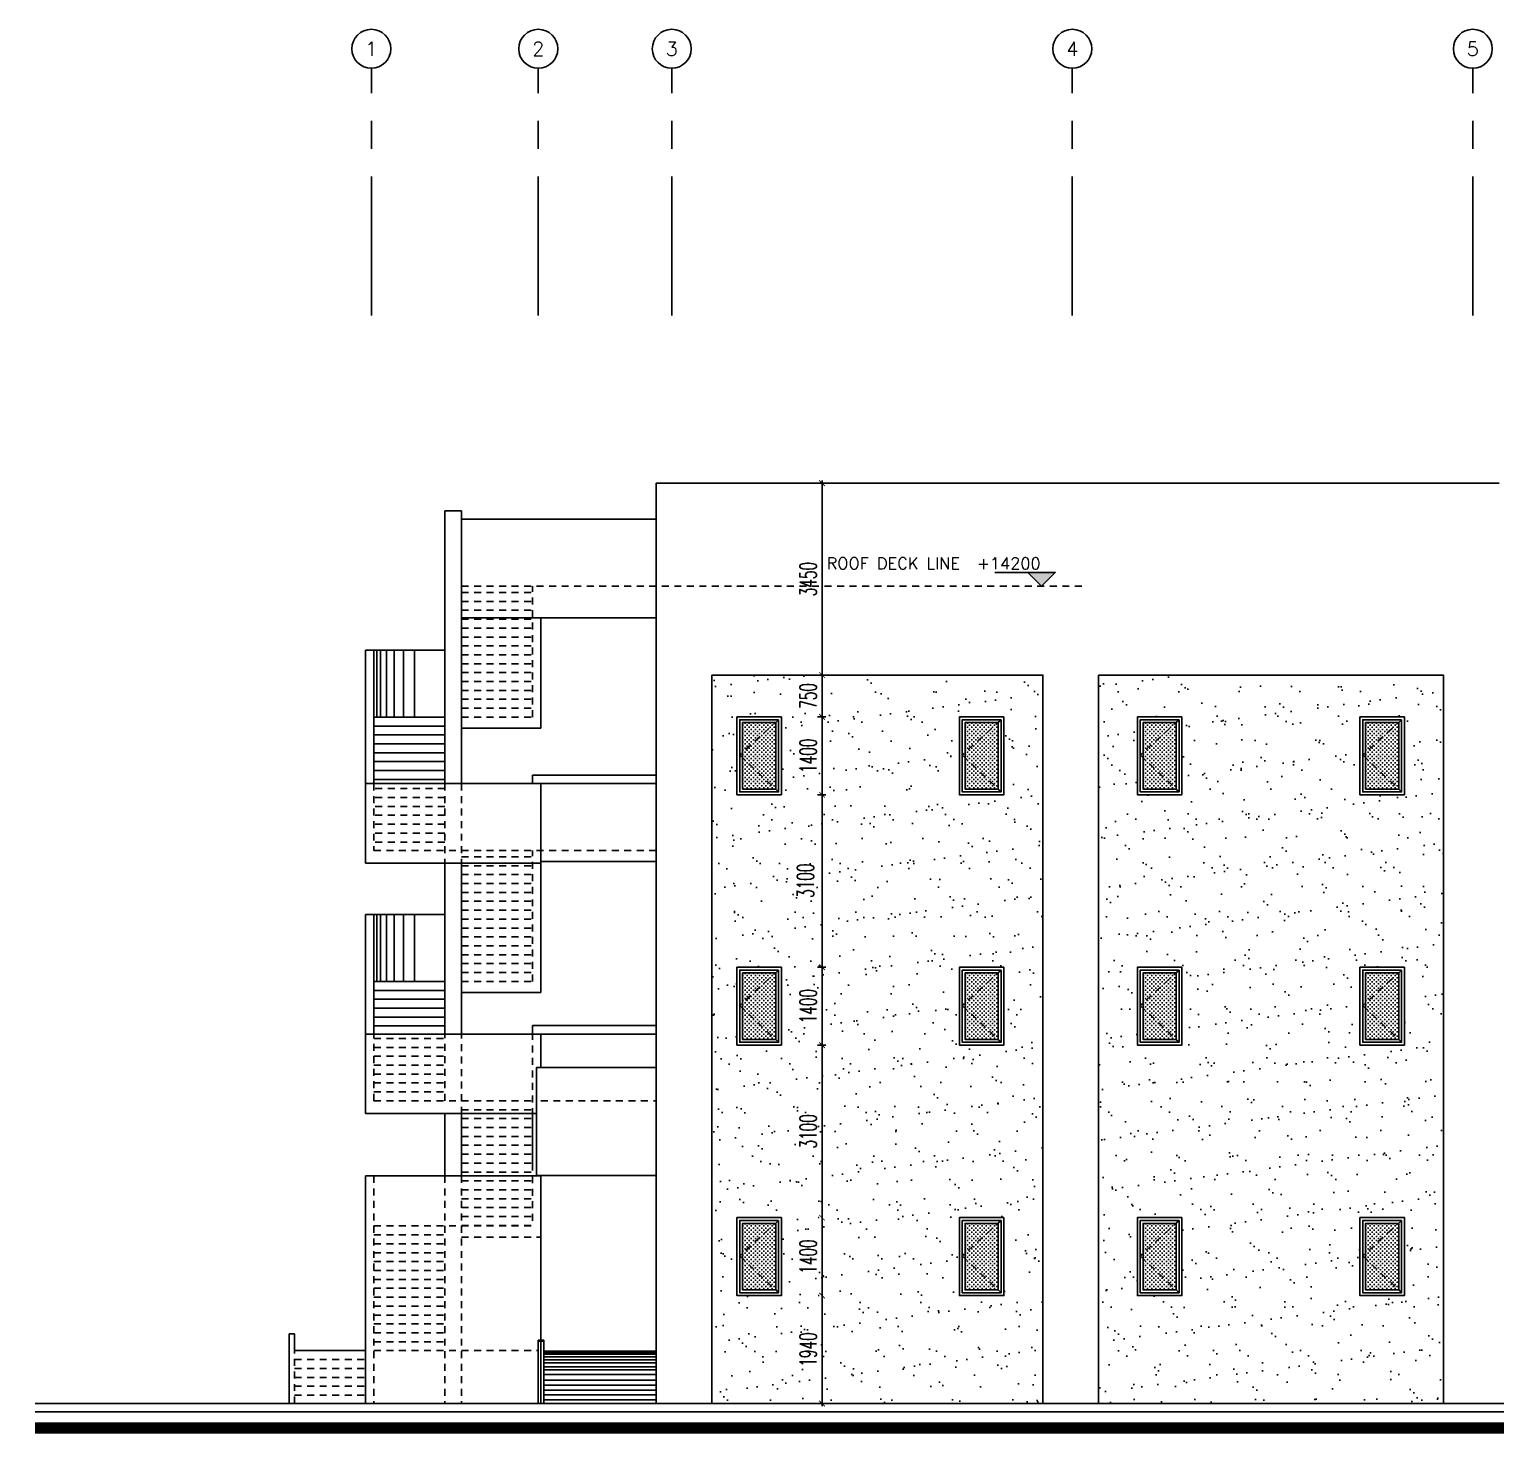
# Model space of a CAD drawing. Extents: x 417691 to 417965, y 43367 to 43436.
# Drawn here: x 417692.18 to 417718.54, y 43408.02 to 43433.26 of the extents above; entities that cross this region are included whole.
import ezdxf
from ezdxf.enums import TextEntityAlignment as Align

# ---------------------------------------------------------------- set-up
doc = ezdxf.new("R2010")
doc.units = 0
doc.header["$MEASUREMENT"] = 0
doc.header["$PDMODE"] = 3
doc.header["$PDSIZE"] = 0.1
doc.linetypes.add('CENTERX2', pattern=[4, 2.5, -0.5, 0.5, -0.5])
doc.linetypes.add('HIDDEN2', pattern=[0.1875, 0.125, -0.0625])
doc.layers.get('0').update_dxf_attribs({"linetype": 'CONTINUOUS'})
doc.layers.get('DEFPOINTS').update_dxf_attribs({"linetype": 'CONTINUOUS'})
for name, color, linetype in [('AX', 6, 'CONTINUOUS'), ('AX-CR', 2, 'CONTINUOUS'), ('AX-DIM', 4, 'CONTINUOUS'), ('AX-TXT', 2, 'CONTINUOUS'), ('AXES', 11, 'CENTERX2'), ('DIM-OUT', 4, 'CONTINUOUS'), ('EL', 2, 'CONTINUOUS'), ('EL-LEVS', 4, 'CONTINUOUS'), ('EL-LEVT', 4, 'CONTINUOUS'), ('GLASS', 4, 'CONTINUOUS'), ('Handrail', 4, 'CONTINUOUS'), ('HAT', 11, 'CONTINUOUS'), ('Hatch', 4, 'CONTINUOUS'), ('ROOF', 7, 'CONTINUOUS'), ('WALL', 2, 'CONTINUOUS'), ('WIN', 4, 'CONTINUOUS')]:
    doc.layers.add(name, color=color, linetype=linetype)
doc.styles.add('ROMANS', font='ROMANS.shx', dxfattribs={"width": 0.6})
doc.styles.add('S', font='ROMANS.SHX')
doc.dimstyles.new('STANDARD in', dxfattribs={"dimtxt": 0.3, "dimasz": 0.1, "dimexe": 0.07, "dimexo": 0.05, "dimgap": 0.1, "dimtad": 1, "dimdec": 0, "dimlfac": 1000, "dimzin": 0, "dimdsep": 46, "dimtxsty": 'ROMANS', "dimblk": 'ARCHTICK', "dimcen": 0.05, "dimdle": 0.05, "dimclrd": 4, "dimclre": 4, "dimclrt": 2, "dimadec": 0, "dimazin": 0, "dimtfac": 1, "dimtdec": 0, "dimtmove": 2, "dimatfit": 3, "dimldrblk": 'ARCHTICK', "dimfxl": 0, "dimtolj": 1, "dimtzin": 0, "dimarcsym": 0})
pattern_1 = [(37.5, (0, 0), (-0.02204767534, 0.67438831915), [0, -0.532, 0, -0.595, 0, -0.56875]), (7.5, (0, 0), (0.6194218468, 0.9877511228), [0, -0.287, 0, -0.4795, 0, -0.18375]), (327.5, (-0.4305, 0), (1.0899496516, 0.0019806687), [0, -0.175, 0, -0.63, 0, -0.8225]), (317.5, (-0.4305, 0), (1.0521443116, 0.3071864477), [0, -0.0875, 0, -0.413, 0, -0.4725])]

# ---------------------------------------------------------------- blocks, each defined once
blk = doc.blocks.new('_ARCHTICK')
at = {"color": 0, "linetype": 'ByBlock', "const_width": 0.15}
blk.add_lwpolyline([(-0.5, -0.5), (0.5, 0.5)], dxfattribs=at)
blk = doc.blocks.new('*D63')
at = {"layer": 'AX-DIM', "color": 4, "lineweight": -2}
for p, q in [((417706.378, 43411.902), (417706.358, 43411.902)), ((417706.428, 43410.452), (417706.428, 43411.952)), ((417706.378, 43410.502), (417706.358, 43410.502))]:
    blk.add_line(p, q, dxfattribs=at)
at = {"layer": 'DEFPOINTS', "color": 0}
for p in [(417706.428, 43411.902), (417706.428, 43411.902), (417706.428, 43410.502)]:
    blk.add_point(p, dxfattribs=at)
at = {"layer": 'AX-DIM', "color": 4, "lineweight": -2, "xscale": 0.1, "yscale": 0.1, "zscale": 0.1}
for p, rotation in [((417706.428, 43411.902), 90), ((417706.428, 43410.502), 270)]:
    blk.add_blockref('_ARCHTICK', p, dxfattribs=dict(at, rotation=rotation))
at = {"layer": 'AX-DIM', "color": 2, "insert": (417706.178, 43411.202), "char_height": 0.3, "attachment_point": 5, "rotation": 90, "style": 'ROMANS'}
blk.add_mtext('\\A1;1400', dxfattribs=at)
blk = doc.blocks.new('*D64')
at = {"layer": 'AX-DIM', "color": 4, "lineweight": -2}
for p, q in [((417706.378, 43415.002), (417706.358, 43415.002)), ((417706.428, 43411.852), (417706.428, 43415.052)), ((417706.378, 43411.902), (417706.358, 43411.902))]:
    blk.add_line(p, q, dxfattribs=at)
at = {"layer": 'DEFPOINTS', "color": 0}
for p in [(417706.428, 43415.002), (417706.428, 43415.002), (417706.428, 43411.902)]:
    blk.add_point(p, dxfattribs=at)
at = {"layer": 'AX-DIM', "color": 4, "lineweight": -2, "xscale": 0.1, "yscale": 0.1, "zscale": 0.1}
for p, rotation in [((417706.428, 43415.002), 90), ((417706.428, 43411.902), 270)]:
    blk.add_blockref('_ARCHTICK', p, dxfattribs=dict(at, rotation=rotation))
at = {"layer": 'AX-DIM', "color": 2, "insert": (417706.178, 43413.452), "char_height": 0.3, "attachment_point": 5, "rotation": 90, "style": 'ROMANS'}
blk.add_mtext('\\A1;3100', dxfattribs=at)
blk = doc.blocks.new('*D66')
at = {"layer": 'DEFPOINTS', "color": 0}
for p in [(417706.294, 43416.402), (417706.428, 43416.402), (417706.294, 43415.002)]:
    blk.add_point(p, dxfattribs=at)
at = {"layer": 'DIM-OUT', "color": 4, "lineweight": -2}
for p, q in [((417706.344, 43416.402), (417706.498, 43416.402)), ((417706.428, 43414.952), (417706.428, 43416.452)), ((417706.344, 43415.002), (417706.498, 43415.002))]:
    blk.add_line(p, q, dxfattribs=at)
at = {"layer": 'DIM-OUT', "color": 4, "lineweight": -2, "xscale": 0.1, "yscale": 0.1, "zscale": 0.1}
for p, rotation in [((417706.428, 43416.402), 90), ((417706.428, 43415.002), 270)]:
    blk.add_blockref('_ARCHTICK', p, dxfattribs=dict(at, rotation=rotation))
at = {"layer": 'DIM-OUT', "color": 2, "insert": (417706.178, 43415.702), "char_height": 0.3, "attachment_point": 5, "rotation": 90, "style": 'ROMANS'}
blk.add_mtext('\\A1;1400', dxfattribs=at)
blk = doc.blocks.new('*D67')
at = {"layer": 'DEFPOINTS', "color": 0}
for p in [(417706.294, 43419.502), (417706.294, 43416.402), (417706.428, 43416.402)]:
    blk.add_point(p, dxfattribs=at)
at = {"layer": 'DIM-OUT', "color": 4, "lineweight": -2}
for p, q in [((417706.344, 43419.502), (417706.498, 43419.502)), ((417706.428, 43419.552), (417706.428, 43416.352)), ((417706.344, 43416.402), (417706.498, 43416.402))]:
    blk.add_line(p, q, dxfattribs=at)
at = {"layer": 'DIM-OUT', "color": 4, "lineweight": -2, "xscale": 0.1, "yscale": 0.1, "zscale": 0.1}
for p, rotation in [((417706.428, 43419.502), 90), ((417706.428, 43416.402), 270)]:
    blk.add_blockref('_ARCHTICK', p, dxfattribs=dict(at, rotation=rotation))
at = {"layer": 'DIM-OUT', "color": 2, "insert": (417706.13, 43417.956), "char_height": 0.3, "attachment_point": 5, "rotation": 90, "style": 'ROMANS'}
blk.add_mtext('\\A1;3100', dxfattribs=at)
blk = doc.blocks.new('*D68')
at = {"layer": 'DEFPOINTS', "color": 0}
for p in [(417706.428, 43425.102), (417706.428, 43425.102), (417706.428, 43421.652)]:
    blk.add_point(p, dxfattribs=at)
at = {"layer": 'DIM-OUT', "color": 4, "lineweight": -2}
for p, q in [((417706.428, 43421.602), (417706.428, 43425.152)), ((417706.478, 43425.102), (417706.498, 43425.102)), ((417706.378, 43421.652), (417706.358, 43421.652))]:
    blk.add_line(p, q, dxfattribs=at)
at = {"layer": 'DIM-OUT', "color": 4, "lineweight": -2, "xscale": 0.1, "yscale": 0.1, "zscale": 0.1}
for p, rotation in [((417706.428, 43425.102), 90), ((417706.428, 43421.652), 270)]:
    blk.add_blockref('_ARCHTICK', p, dxfattribs=dict(at, rotation=rotation))
at = {"layer": 'DIM-OUT', "color": 2, "insert": (417706.178, 43423.377), "char_height": 0.3, "attachment_point": 5, "rotation": 90, "style": 'ROMANS'}
blk.add_mtext('\\A1;3450', dxfattribs=at)
blk = doc.blocks.new('*D69')
at = {"layer": 'DEFPOINTS', "color": 0}
for p in [(417706.428, 43410.502), (417706.428, 43408.562), (417706.428, 43408.562)]:
    blk.add_point(p, dxfattribs=at)
at = {"layer": 'DIM-OUT', "color": 4, "lineweight": -2}
for p, q in [((417706.428, 43410.552), (417706.428, 43408.512)), ((417706.378, 43410.502), (417706.358, 43410.502)), ((417706.378, 43408.562), (417706.358, 43408.562))]:
    blk.add_line(p, q, dxfattribs=at)
at = {"layer": 'DIM-OUT', "color": 4, "lineweight": -2, "xscale": 0.1, "yscale": 0.1, "zscale": 0.1}
for p, rotation in [((417706.428, 43410.502), 90), ((417706.428, 43408.562), 270)]:
    blk.add_blockref('_ARCHTICK', p, dxfattribs=dict(at, rotation=rotation))
at = {"layer": 'DIM-OUT', "color": 2, "insert": (417706.178, 43409.532), "char_height": 0.3, "attachment_point": 5, "rotation": 90, "style": 'ROMANS'}
blk.add_mtext('\\A1;1940', dxfattribs=at)
blk = doc.blocks.new('AXU')
at = {"layer": 'AX-CR'}
blk.add_circle((0, 350), 350, dxfattribs=at)
at = {"layer": 'AX-TXT', "style": 'ROMANS'}
blk.add_attdef('AX', text='', height=250, dxfattribs=at).set_placement((0, 350), align=Align.MIDDLE)
blk = doc.blocks.new('EL-LEV1')
at = {"layer": 'EL-LEVS'}
blk.add_lwpolyline([(0, 0), (300, 300), (-300, 300)], close=True, dxfattribs=at)
blk.add_solid([(-300, 300), (300, 300), (0, 0)], dxfattribs=at)
at = {"layer": 'EL-LEVT', "style": 'S'}
for tag, p in [('+0000', (534, 369)), ('ELEVATION', (2089, 369))]:
    blk.add_attdef(tag, p, '', height=260, dxfattribs=at)
blk = doc.blocks.new('*D86')
at = {"layer": 'DEFPOINTS', "color": 0}
for p in [(417706.294, 43420.902), (417706.428, 43420.902), (417706.294, 43419.502)]:
    blk.add_point(p, dxfattribs=at)
at = {"layer": 'DIM-OUT', "color": 4, "lineweight": -2}
for p, q in [((417706.344, 43420.902), (417706.498, 43420.902)), ((417706.428, 43419.452), (417706.428, 43420.952)), ((417706.344, 43419.502), (417706.498, 43419.502))]:
    blk.add_line(p, q, dxfattribs=at)
at = {"layer": 'DIM-OUT', "color": 4, "lineweight": -2, "xscale": 0.1, "yscale": 0.1, "zscale": 0.1}
for p, rotation in [((417706.428, 43420.902), 90), ((417706.428, 43419.502), 270)]:
    blk.add_blockref('_ARCHTICK', p, dxfattribs=dict(at, rotation=rotation))
at = {"layer": 'DIM-OUT', "color": 2, "insert": (417706.178, 43420.202), "char_height": 0.3, "attachment_point": 5, "rotation": 90, "style": 'ROMANS'}
blk.add_mtext('\\A1;1400', dxfattribs=at)
blk = doc.blocks.new('*D87')
at = {"layer": 'DEFPOINTS', "color": 0}
for p in [(417706.428, 43421.652), (417706.428, 43421.652), (417706.428, 43420.902)]:
    blk.add_point(p, dxfattribs=at)
at = {"layer": 'Hatch', "color": 4, "lineweight": -2}
for p, q in [((417706.378, 43421.652), (417706.358, 43421.652)), ((417706.428, 43420.852), (417706.428, 43421.702)), ((417706.378, 43420.902), (417706.358, 43420.902))]:
    blk.add_line(p, q, dxfattribs=at)
at = {"layer": 'Hatch', "color": 4, "lineweight": -2, "xscale": 0.1, "yscale": 0.1, "zscale": 0.1}
for p, rotation in [((417706.428, 43421.652), 90), ((417706.428, 43420.902), 270)]:
    blk.add_blockref('_ARCHTICK', p, dxfattribs=dict(at, rotation=rotation))
at = {"layer": 'Hatch', "color": 2, "insert": (417706.178, 43421.277), "char_height": 0.3, "attachment_point": 5, "rotation": 90, "style": 'ROMANS'}
blk.add_mtext('\\A1;750', dxfattribs=at)

msp = doc.modelspace()

# ---------------------------------------------------------------- hatches: boundary and pattern name
at = {"layer": 'Hatch'}
h = msp.add_hatch(dxfattribs=at)
h.set_pattern_fill('AR-SAND', color=256, scale=0.35, style=0)
h.set_pattern_definition(pattern_1)
h.paths.add_polyline_path([(417704.4478, 43421.652), (417710.3972, 43421.652), (417710.3972, 43408.562), (417704.4478, 43408.562)])
h.paths.add_polyline_path([(417709.6978, 43420.902), (417708.8978, 43420.902), (417708.8978, 43419.502), (417709.6978, 43419.502)], flags=16)
h.paths.add_polyline_path([(417705.6978, 43420.902), (417704.8978, 43420.902), (417704.8978, 43419.502), (417705.6978, 43419.502)], flags=16)
h.paths.add_polyline_path([(417709.6978, 43416.402), (417708.8978, 43416.402), (417708.8978, 43415.002), (417709.6978, 43415.002)], flags=16)
h.paths.add_polyline_path([(417705.6978, 43416.402), (417704.8978, 43416.402), (417704.8978, 43415.002), (417705.6978, 43415.002)], flags=16)
h.paths.add_polyline_path([(417705.6978, 43411.902), (417704.8978, 43411.902), (417704.8978, 43410.502), (417705.6978, 43410.502)], flags=16)
h.paths.add_polyline_path([(417709.6978, 43411.902), (417708.8978, 43411.902), (417708.8978, 43410.502), (417709.6978, 43410.502)], flags=16)
h = msp.add_hatch(dxfattribs=at)
h.set_pattern_fill('AR-SAND', color=256, scale=0.35, style=0)
h.set_pattern_definition(pattern_1)
h.paths.add_polyline_path([(417711.3978, 43421.652), (417717.5978, 43421.652), (417717.5978, 43408.562), (417711.3978, 43408.562)])
h.paths.add_polyline_path([(417716.8978, 43420.902), (417716.0978, 43420.902), (417716.0978, 43419.502), (417716.8978, 43419.502)], flags=16)
h.paths.add_polyline_path([(417716.8978, 43416.402), (417716.0978, 43416.402), (417716.0978, 43415.002), (417716.8978, 43415.002)], flags=16)
h.paths.add_polyline_path([(417712.8978, 43420.902), (417712.0978, 43420.902), (417712.0978, 43419.502), (417712.8978, 43419.502)], flags=16)
h.paths.add_polyline_path([(417712.8978, 43416.402), (417712.0978, 43416.402), (417712.0978, 43415.002), (417712.8978, 43415.002)], flags=16)
h.paths.add_polyline_path([(417712.8978, 43411.902), (417712.0978, 43411.902), (417712.0978, 43410.502), (417712.8978, 43410.502)], flags=16)
h.paths.add_polyline_path([(417716.8978, 43411.902), (417716.0978, 43411.902), (417716.0978, 43410.502), (417716.8978, 43410.502)], flags=16)
h = msp.add_hatch(dxfattribs=at)
h.set_pattern_fill('CROSS', color=11, scale=0.15, style=0)
h.set_pattern_definition([(0, (-29.17875, 36.55228), (0.0375, 0.0375), [0.01875, -0.05625]), (90, (-29.169375, 36.542904), (-0.0375, 0.0375), [0.01875, -0.05625])])
h.paths.add_polyline_path([(417705, 43420.7999), (417705.5957, 43420.7999), (417705.5957, 43419.6042), (417705, 43419.6042)])
h = msp.add_hatch(dxfattribs=at)
h.set_pattern_fill('CROSS', color=11, scale=0.15, style=0)
h.set_pattern_definition([(0, (-25.17875, 36.55228), (0.0375, 0.0375), [0.01875, -0.05625]), (90, (-25.169375, 36.542904), (-0.0375, 0.0375), [0.01875, -0.05625])])
h.paths.add_polyline_path([(417709, 43420.7999), (417709.5957, 43420.7999), (417709.5957, 43419.6042), (417709, 43419.6042)])
h = msp.add_hatch(dxfattribs=at)
h.set_pattern_fill('CROSS', color=11, scale=0.15, style=0)
h.set_pattern_definition([(0, (-21.97875, 36.55228), (0.0375, 0.0375), [0.01875, -0.05625]), (90, (-21.969375, 36.542904), (-0.0375, 0.0375), [0.01875, -0.05625])])
h.paths.add_polyline_path([(417712.2, 43420.7999), (417712.7957, 43420.7999), (417712.7957, 43419.6042), (417712.2, 43419.6042)])
h = msp.add_hatch(dxfattribs=at)
h.set_pattern_fill('CROSS', color=11, scale=0.15, style=0)
h.set_pattern_definition([(0, (-17.97875, 36.55228), (0.0375, 0.0375), [0.01875, -0.05625]), (90, (-17.969375, 36.542904), (-0.0375, 0.0375), [0.01875, -0.05625])])
h.paths.add_polyline_path([(417716.2, 43420.7999), (417716.7957, 43420.7999), (417716.7957, 43419.6042), (417716.2, 43419.6042)])
h = msp.add_hatch(dxfattribs=at)
h.set_pattern_fill('CROSS', color=11, scale=0.15, style=0)
h.set_pattern_definition([(0, (-29.17875, 32.05228), (0.0375, 0.0375), [0.01875, -0.05625]), (90, (-29.169375, 32.042904), (-0.0375, 0.0375), [0.01875, -0.05625])])
h.paths.add_polyline_path([(417705, 43416.2999), (417705.5957, 43416.2999), (417705.5957, 43415.1042), (417705, 43415.1042)])
h = msp.add_hatch(dxfattribs=at)
h.set_pattern_fill('CROSS', color=11, scale=0.15, style=0)
h.set_pattern_definition([(0, (-25.17875, 32.05228), (0.0375, 0.0375), [0.01875, -0.05625]), (90, (-25.169375, 32.042904), (-0.0375, 0.0375), [0.01875, -0.05625])])
h.paths.add_polyline_path([(417709, 43416.2999), (417709.5957, 43416.2999), (417709.5957, 43415.1042), (417709, 43415.1042)])
h = msp.add_hatch(dxfattribs=at)
h.set_pattern_fill('CROSS', color=11, scale=0.15, style=0)
h.set_pattern_definition([(0, (-21.97875, 32.05228), (0.0375, 0.0375), [0.01875, -0.05625]), (90, (-21.969375, 32.042904), (-0.0375, 0.0375), [0.01875, -0.05625])])
h.paths.add_polyline_path([(417712.2, 43416.2999), (417712.7957, 43416.2999), (417712.7957, 43415.1042), (417712.2, 43415.1042)])
h = msp.add_hatch(dxfattribs=at)
h.set_pattern_fill('CROSS', color=11, scale=0.15, style=0)
h.set_pattern_definition([(0, (-17.97875, 32.05228), (0.0375, 0.0375), [0.01875, -0.05625]), (90, (-17.969375, 32.042904), (-0.0375, 0.0375), [0.01875, -0.05625])])
h.paths.add_polyline_path([(417716.2, 43416.2999), (417716.7957, 43416.2999), (417716.7957, 43415.1042), (417716.2, 43415.1042)])
h = msp.add_hatch(dxfattribs=at)
h.set_pattern_fill('CROSS', color=11, scale=0.15, style=0)
h.set_pattern_definition([(0, (-29.17875, 27.55228), (0.0375, 0.0375), [0.01875, -0.05625]), (90, (-29.169375, 27.542904), (-0.0375, 0.0375), [0.01875, -0.05625])])
h.paths.add_polyline_path([(417705, 43411.7999), (417705.5957, 43411.7999), (417705.5957, 43410.6042), (417705, 43410.6042)])
h = msp.add_hatch(dxfattribs=at)
h.set_pattern_fill('CROSS', color=11, scale=0.15, style=0)
h.set_pattern_definition([(0, (-25.17875, 27.55228), (0.0375, 0.0375), [0.01875, -0.05625]), (90, (-25.169375, 27.542904), (-0.0375, 0.0375), [0.01875, -0.05625])])
h.paths.add_polyline_path([(417709, 43411.7999), (417709.5957, 43411.7999), (417709.5957, 43410.6042), (417709, 43410.6042)])
h = msp.add_hatch(dxfattribs=at)
h.set_pattern_fill('CROSS', color=11, scale=0.15, style=0)
h.set_pattern_definition([(0, (-21.97875, 27.55228), (0.0375, 0.0375), [0.01875, -0.05625]), (90, (-21.969375, 27.542904), (-0.0375, 0.0375), [0.01875, -0.05625])])
h.paths.add_polyline_path([(417712.2, 43411.7999), (417712.7957, 43411.7999), (417712.7957, 43410.6042), (417712.2, 43410.6042)])
h = msp.add_hatch(dxfattribs=at)
h.set_pattern_fill('CROSS', color=11, scale=0.15, style=0)
h.set_pattern_definition([(0, (-17.97875, 27.55228), (0.0375, 0.0375), [0.01875, -0.05625]), (90, (-17.969375, 27.542904), (-0.0375, 0.0375), [0.01875, -0.05625])])
h.paths.add_polyline_path([(417716.2, 43411.7999), (417716.7957, 43411.7999), (417716.7957, 43410.6042), (417716.2, 43410.6042)])

# ---------------------------------------------------------------- linework, layer by layer
for p, q in [((417699.9478, 43424.452), (417703.4478, 43424.452)), ((417699.9478, 43422.682), (417703.4478, 43422.682)), ((417701.3728, 43420.697), (417701.3728, 43422.682)), ((417698.2228, 43419.702), (417698.2228, 43422.0978)), ((417698.3728, 43422.0978), (417698.2228, 43422.0978)), ((417698.3728, 43422.0978), (417698.3728, 43419.702)), ((417699.6478, 43422.0978), (417698.3728, 43422.0978)), ((417699.9478, 43420.697), (417701.3728, 43420.697)), ((417701.2228, 43419.8553), (417703.4478, 43419.8553)), ((417701.2228, 43419.702), (417701.2228, 43419.8553)), ((417701.3728, 43419.702), (417703.4478, 43419.702)), ((417701.3728, 43415.947), (417701.3728, 43418.302)), ((417701.3728, 43418.302), (417703.4478, 43418.302)), ((417698.2228, 43415.202), (417698.2228, 43417.3478)), ((417698.3728, 43417.3478), (417698.2228, 43417.3478)), ((417698.3728, 43417.3478), (417698.3728, 43415.202)), ((417699.6478, 43417.3478), (417698.3728, 43417.3478)), ((417699.9478, 43415.947), (417701.3728, 43415.947)), ((417701.2228, 43415.3553), (417703.4478, 43415.3553)), ((417701.2228, 43415.202), (417701.2228, 43415.3553)), ((417701.3728, 43415.202), (417703.4478, 43415.202)), ((417701.3728, 43412.6618), (417701.3728, 43412.652))]:
    msp.add_line(p, q)
at = {"color": 11, "linetype": 'HIDDEN2'}
for p, q in [((417699.9478, 43423.252), (417711.1773, 43423.252)), ((417701.2228, 43420.897), (417701.2228, 43423.252)), ((417699.9478, 43423.137), (417701.2228, 43423.137)), ((417699.9478, 43422.977), (417701.2228, 43422.977)), ((417699.9478, 43422.817), (417701.2228, 43422.817)), ((417699.9478, 43422.657), (417701.2228, 43422.657)), ((417699.9478, 43422.497), (417701.2228, 43422.497)), ((417699.9478, 43422.337), (417701.2228, 43422.337)), ((417699.9478, 43422.177), (417701.2228, 43422.177)), ((417699.9478, 43422.017), (417701.2228, 43422.017)), ((417699.9478, 43421.857), (417701.2228, 43421.857)), ((417699.9478, 43421.697), (417701.2228, 43421.697)), ((417699.9478, 43421.537), (417701.2228, 43421.537)), ((417699.9478, 43421.377), (417701.2228, 43421.377)), ((417699.9478, 43421.217), (417701.2228, 43421.217)), ((417699.9478, 43421.057), (417701.2228, 43421.057)), ((417699.9478, 43420.897), (417701.2228, 43420.897)), ((417698.3728, 43419.702), (417698.3728, 43418.502)), ((417699.6478, 43419.6146), (417698.3728, 43419.6146)), ((417699.6478, 43419.702), (417699.6478, 43418.2715)), ((417699.9478, 43419.702), (417699.9478, 43418.2715)), ((417699.6478, 43419.4538), (417698.3728, 43419.4538)), ((417699.6478, 43419.293), (417698.3728, 43419.293)), ((417699.6478, 43419.1322), (417698.3728, 43419.1322)), ((417699.6478, 43418.9714), (417698.3728, 43418.9714)), ((417699.6478, 43418.8106), (417698.3728, 43418.8106)), ((417699.6478, 43418.6498), (417698.3728, 43418.6498)), ((417698.3728, 43418.502), (417703.4478, 43418.502)), ((417701.2228, 43416.147), (417701.2228, 43418.502)), ((417699.9478, 43418.387), (417701.2228, 43418.387)), ((417699.9478, 43418.227), (417701.2228, 43418.227)), ((417699.9478, 43418.067), (417701.2228, 43418.067)), ((417699.9478, 43417.907), (417701.2228, 43417.907)), ((417699.9478, 43417.747), (417701.2228, 43417.747)), ((417699.9478, 43417.587), (417701.2228, 43417.587)), ((417699.9478, 43417.427), (417701.2228, 43417.427)), ((417699.9478, 43417.267), (417701.2228, 43417.267)), ((417699.9478, 43417.107), (417701.2228, 43417.107)), ((417699.9478, 43416.947), (417701.2228, 43416.947)), ((417699.9478, 43416.787), (417701.2228, 43416.787)), ((417699.9478, 43416.627), (417701.2228, 43416.627)), ((417699.9478, 43416.467), (417701.2228, 43416.467)), ((417699.9478, 43416.307), (417701.2228, 43416.307)), ((417699.9478, 43416.147), (417701.2228, 43416.147)), ((417698.3728, 43414.002), (417698.3728, 43415.202)), ((417698.3728, 43415.122), (417699.6478, 43415.122)), ((417699.6478, 43414.002), (417699.6478, 43415.202)), ((417699.9478, 43413.7715), (417699.9478, 43415.202)), ((417701.2228, 43412.847), (417701.2228, 43415.202)), ((417698.3728, 43414.962), (417699.6478, 43414.962)), ((417698.3728, 43414.802), (417699.6478, 43414.802)), ((417698.3728, 43414.802), (417699.6478, 43414.802)), ((417698.3728, 43414.802), (417699.6478, 43414.802)), ((417698.3728, 43414.642), (417699.6478, 43414.642)), ((417698.3728, 43414.482), (417699.6478, 43414.482)), ((417698.3728, 43414.322), (417699.6478, 43414.322)), ((417698.3728, 43414.162), (417699.6478, 43414.162)), ((417698.3728, 43414.002), (417701.2228, 43414.002)), ((417701.3728, 43414.002), (417703.4478, 43414.002)), ((417699.9478, 43413.842), (417701.2228, 43413.842)), ((417699.9478, 43413.682), (417701.2228, 43413.682)), ((417701.2228, 43413.7715), (417701.2228, 43411.752)), ((417699.9478, 43413.522), (417701.2228, 43413.522)), ((417699.9478, 43413.362), (417701.2228, 43413.362)), ((417699.9478, 43413.202), (417701.2228, 43413.202)), ((417699.9478, 43413.042), (417701.2228, 43413.042)), ((417699.9478, 43412.882), (417701.2228, 43412.882)), ((417698.3728, 43412.652), (417698.3728, 43408.562)), ((417699.6478, 43412.652), (417699.6478, 43408.562)), ((417699.9478, 43412.722), (417701.2228, 43412.722)), ((417699.9478, 43412.652), (417699.9478, 43408.562)), ((417699.9478, 43412.562), (417701.2228, 43412.562)), ((417699.9478, 43412.402), (417701.2228, 43412.402)), ((417699.9478, 43412.242), (417701.2228, 43412.242)), ((417699.9478, 43412.082), (417701.2228, 43412.082)), ((417699.9478, 43411.922), (417701.2228, 43411.922)), ((417698.3728, 43411.752), (417701.2228, 43411.752)), ((417698.3728, 43411.592), (417699.6478, 43411.592)), ((417699.9478, 43411.762), (417701.2228, 43411.762)), ((417698.3728, 43411.432), (417699.6478, 43411.432)), ((417699.9478, 43411.552), (417701.3728, 43411.552)), ((417698.3728, 43411.272), (417699.6478, 43411.272)), ((417698.3728, 43411.112), (417699.6478, 43411.112)), ((417698.3728, 43410.952), (417699.6478, 43410.952)), ((417698.3728, 43410.792), (417699.6478, 43410.792)), ((417698.3728, 43410.632), (417699.6478, 43410.632)), ((417698.3728, 43410.472), (417699.6478, 43410.472)), ((417698.3728, 43410.312), (417699.6478, 43410.312)), ((417698.3728, 43410.152), (417699.6478, 43410.152)), ((417698.3728, 43409.992), (417699.6478, 43409.992)), ((417696.8478, 43409.812), (417696.9478, 43409.812)), ((417696.9478, 43408.562), (417696.9478, 43409.812)), ((417698.3728, 43409.832), (417699.6478, 43409.832)), ((417696.9478, 43409.512), (417698.2228, 43409.512)), ((417698.3728, 43409.672), (417699.6478, 43409.672)), ((417698.3728, 43409.512), (417701.3278, 43409.512)), ((417696.9478, 43409.352), (417698.2228, 43409.352)), ((417696.9478, 43409.192), (417698.2228, 43409.192)), ((417696.9478, 43409.032), (417698.2228, 43409.032)), ((417696.9478, 43408.872), (417698.2228, 43408.872)), ((417696.9478, 43408.712), (417698.2228, 43408.712))]:
    msp.add_line(p, q, dxfattribs=at)
at = {"layer": 'AXES'}
for p, q in [((417698.3267, 43428.1118), (417698.3267, 43432.5575)), ((417701.3267, 43428.1118), (417701.3267, 43432.5575)), ((417703.7267, 43428.1118), (417703.7267, 43432.5575)), ((417710.9267, 43428.1118), (417710.9267, 43432.5575)), ((417718.1267, 43428.1118), (417718.1267, 43432.5575))]:
    msp.add_line(p, q, dxfattribs=at)
at = {"layer": 'EL', "color": 6}
for p, q in [((417703.4478, 43425.102), (417703.4478, 43408.562)), ((417718.5978, 43425.102), (417703.4478, 43425.102)), ((417710.3972, 43421.652), (417704.4478, 43421.652)), ((417704.4478, 43421.652), (417704.4478, 43408.562)), ((417710.3972, 43421.652), (417710.3972, 43408.562)), ((417717.5978, 43421.652), (417711.3978, 43421.652)), ((417711.3978, 43421.652), (417711.3978, 43408.562)), ((417717.5978, 43421.652), (417717.5978, 43408.562))]:
    msp.add_line(p, q, dxfattribs=at)
at = {"layer": 'EL', "color": 4}
for p, q in [((417699.6478, 43420.897), (417698.3728, 43420.897)), ((417699.6478, 43420.737), (417698.3728, 43420.737)), ((417699.6478, 43420.577), (417698.3728, 43420.577)), ((417699.6478, 43420.417), (417698.3728, 43420.417)), ((417699.6478, 43420.257), (417698.3728, 43420.257)), ((417699.6478, 43420.097), (417698.3728, 43420.097)), ((417699.6478, 43419.9362), (417698.3728, 43419.9362)), ((417699.6478, 43419.7754), (417698.3728, 43419.7754)), ((417699.6478, 43416.147), (417698.3728, 43416.147)), ((417699.6478, 43415.987), (417698.3728, 43415.987)), ((417699.6478, 43415.827), (417698.3728, 43415.827)), ((417699.6478, 43415.667), (417698.3728, 43415.667)), ((417699.6478, 43415.507), (417698.3728, 43415.507)), ((417699.6478, 43415.347), (417698.3728, 43415.347))]:
    msp.add_line(p, q, dxfattribs=at)
at = {"layer": 'EL'}
for p, q in [((417698.2228, 43419.702), (417698.2228, 43418.2715)), ((417698.2228, 43419.702), (417701.3728, 43419.702)), ((417701.3728, 43419.702), (417701.3728, 43418.2715)), ((417698.2228, 43418.2715), (417701.3728, 43418.2715)), ((417698.2228, 43415.202), (417698.2228, 43413.7715)), ((417698.2228, 43415.202), (417701.3728, 43415.202)), ((417701.3728, 43415.202), (417701.3728, 43414.602)), ((417698.2228, 43413.7715), (417701.2978, 43413.7715)), ((417701.3278, 43409.702), (417701.3278, 43409.6816)), ((417701.3278, 43409.702), (417701.4278, 43409.702)), ((417701.3278, 43409.6816), (417701.4278, 43409.6816)), ((417701.4278, 43409.702), (417701.4278, 43409.6816))]:
    msp.add_line(p, q, dxfattribs=at)
at = {"layer": 'EL', "color": 6}
msp.add_lwpolyline([(417703.4478, 43412.6618), (417701.2978, 43412.6618), (417701.2978, 43414.602), (417703.4478, 43414.602)], dxfattribs=at)
at = {"layer": 'EL-LEVS', "color": 4}
msp.add_line((417710.1303, 43423.4973), (417709.537, 43423.4973), dxfattribs=at)
at = {"layer": 'GLASS'}
msp.add_lwpolyline([(417711.3978, 43421.652), (417717.5978, 43421.652), (417717.5978, 43408.562), (417711.3978, 43408.562)], close=True, dxfattribs=at)
at = {"layer": 'Handrail'}
for p, q in [((417701.3278, 43409.6816), (417701.3278, 43408.562)), ((417701.4278, 43409.6816), (417701.4278, 43408.562))]:
    msp.add_line(p, q, dxfattribs=at)
at = {"layer": 'HAT', "color": 11}
for p, q in [((417698.4222, 43422.0978), (417698.4222, 43420.897)), ((417698.492, 43422.0978), (417698.492, 43420.897)), ((417698.5968, 43422.0978), (417698.5968, 43420.897)), ((417698.7365, 43422.0978), (417698.7365, 43420.897)), ((417698.9041, 43422.0978), (417698.9041, 43420.897)), ((417699.0997, 43422.0978), (417699.0997, 43420.897)), ((417698.4222, 43417.3478), (417698.4222, 43416.147)), ((417698.492, 43417.3478), (417698.492, 43416.147)), ((417698.5968, 43417.3478), (417698.5968, 43416.147)), ((417698.7365, 43417.3478), (417698.7365, 43416.147)), ((417698.9041, 43417.3478), (417698.9041, 43416.147)), ((417699.0997, 43417.3478), (417699.0997, 43416.147)), ((417703.4478, 43409.502), (417701.4278, 43409.502)), ((417703.4478, 43409.4767), (417701.4278, 43409.4767)), ((417703.4478, 43409.4513), (417701.4278, 43409.4513)), ((417703.4478, 43409.4005), (417701.4278, 43409.4005)), ((417703.4478, 43409.3497), (417701.4278, 43409.3497)), ((417703.4478, 43409.2926), (417701.4278, 43409.2926)), ((417703.4478, 43409.2228), (417701.4278, 43409.2228)), ((417703.4478, 43409.1657), (417701.4278, 43409.1657)), ((417703.4478, 43409.0832), (417701.4278, 43409.0832)), ((417703.4478, 43408.98), (417701.4278, 43408.98)), ((417703.4478, 43408.8908), (417701.4278, 43408.8908)), ((417703.4478, 43408.8017), (417701.4278, 43408.8017)), ((417703.4478, 43408.7173), (417701.4278, 43408.7173)), ((417703.4478, 43408.6281), (417701.4278, 43408.6281))]:
    msp.add_line(p, q, dxfattribs=at)
at = {"layer": 'Hatch'}
for p, q in [((417696.8478, 43409.812), (417696.9478, 43409.812)), ((417696.9478, 43409.812), (417696.9478, 43409.512)), ((417696.9478, 43409.512), (417698.2228, 43409.512))]:
    msp.add_line(p, q, dxfattribs=at)
msp.add_lwpolyline([(417704.4478, 43421.652), (417710.3972, 43421.652), (417710.3972, 43408.562), (417704.4478, 43408.562)], close=True, dxfattribs=at)
at = {"layer": 'ROOF'}
for p, q in [((417699.6478, 43413.7715), (417699.6478, 43412.652)), ((417699.9478, 43413.7715), (417699.9478, 43412.652))]:
    msp.add_line(p, q, dxfattribs=at)
at = {"layer": 'WALL'}
for p, q in [((417699.6478, 43424.602), (417699.6478, 43419.702)), ((417699.6478, 43424.602), (417699.9478, 43424.602)), ((417699.9478, 43424.602), (417699.9478, 43419.702)), ((417699.6478, 43418.2715), (417699.6478, 43415.202)), ((417699.9478, 43418.2715), (417699.9478, 43415.202)), ((417698.2228, 43412.652), (417701.3728, 43412.652)), ((417698.2228, 43412.652), (417698.2228, 43408.562)), ((417701.3728, 43412.652), (417701.3728, 43409.702)), ((417696.8478, 43408.562), (417696.8478, 43409.812)), ((417696.8478, 43409.812), (417696.8478, 43409.502))]:
    msp.add_line(p, q, dxfattribs=at)
at = {"layer": 'WALL', "color": 4}
msp.add_line((417765.2935, 43408.412), (417692.2802, 43408.412), dxfattribs=at)
at = {"layer": 'WALL', "const_width": 0.2044}
msp.add_lwpolyline([(417765.2935, 43408.1222), (417692.2802, 43408.1222)], dxfattribs=at)
at = {"layer": 'WIN', "linetype": 'HIDDEN2'}
for p, q in [((417705.6468, 43420.851), (417704.9489, 43420.2173)), ((417709.6468, 43420.851), (417708.9489, 43420.2173)), ((417712.8468, 43420.851), (417712.1489, 43420.2173)), ((417716.8468, 43420.851), (417716.1489, 43420.2173)), ((417704.9489, 43420.2173), (417705.6468, 43419.5531)), ((417708.9489, 43420.2173), (417709.6468, 43419.5531)), ((417712.1489, 43420.2173), (417712.8468, 43419.5531)), ((417716.1489, 43420.2173), (417716.8468, 43419.5531)), ((417705.6468, 43416.351), (417704.9489, 43415.7173)), ((417709.6468, 43416.351), (417708.9489, 43415.7173)), ((417712.8468, 43416.351), (417712.1489, 43415.7173)), ((417716.8468, 43416.351), (417716.1489, 43415.7173)), ((417704.9489, 43415.7173), (417705.6468, 43415.0531)), ((417708.9489, 43415.7173), (417709.6468, 43415.0531)), ((417712.1489, 43415.7173), (417712.8468, 43415.0531)), ((417716.1489, 43415.7173), (417716.8468, 43415.0531)), ((417705.6468, 43411.851), (417704.9489, 43411.2173)), ((417709.6468, 43411.851), (417708.9489, 43411.2173)), ((417712.8468, 43411.851), (417712.1489, 43411.2173)), ((417716.8468, 43411.851), (417716.1489, 43411.2173)), ((417704.9489, 43411.2173), (417705.6468, 43410.5531)), ((417708.9489, 43411.2173), (417709.6468, 43410.5531)), ((417712.1489, 43411.2173), (417712.8468, 43410.5531)), ((417716.1489, 43411.2173), (417716.8468, 43410.5531))]:
    msp.add_line(p, q, dxfattribs=at)
at = {"layer": 'WIN'}
for p, q in [((417701.3728, 43409.6816), (417701.3728, 43409.4879)), ((417701.3728, 43409.6816), (417701.3728, 43408.562)), ((417701.3728, 43409.6816), (417701.3728, 43408.562)), ((417692.2802, 43408.562), (417765.2935, 43408.562))]:
    msp.add_line(p, q, dxfattribs=at)
at = {"layer": 'WIN', "color": 4}
for points in [[(417705.6978, 43420.902), (417704.8978, 43420.902), (417704.8978, 43419.502), (417705.6978, 43419.502)], [(417709.6978, 43420.902), (417708.8978, 43420.902), (417708.8978, 43419.502), (417709.6978, 43419.502)], [(417712.8978, 43420.902), (417712.0978, 43420.902), (417712.0978, 43419.502), (417712.8978, 43419.502)], [(417716.8978, 43420.902), (417716.0978, 43420.902), (417716.0978, 43419.502), (417716.8978, 43419.502)], [(417705.6978, 43416.402), (417704.8978, 43416.402), (417704.8978, 43415.002), (417705.6978, 43415.002)], [(417709.6978, 43416.402), (417708.8978, 43416.402), (417708.8978, 43415.002), (417709.6978, 43415.002)], [(417712.8978, 43416.402), (417712.0978, 43416.402), (417712.0978, 43415.002), (417712.8978, 43415.002)], [(417716.8978, 43416.402), (417716.0978, 43416.402), (417716.0978, 43415.002), (417716.8978, 43415.002)], [(417705.6978, 43411.902), (417704.8978, 43411.902), (417704.8978, 43410.502), (417705.6978, 43410.502)], [(417709.6978, 43411.902), (417708.8978, 43411.902), (417708.8978, 43410.502), (417709.6978, 43410.502)], [(417712.8978, 43411.902), (417712.0978, 43411.902), (417712.0978, 43410.502), (417712.8978, 43410.502)], [(417716.8978, 43411.902), (417716.0978, 43411.902), (417716.0978, 43410.502), (417716.8978, 43410.502)]]:
    msp.add_lwpolyline(points, close=True, dxfattribs=at)
at = {"layer": 'WIN'}
for points in [[(417705.6468, 43420.851), (417704.9489, 43420.851), (417704.9489, 43419.5531), (417705.6468, 43419.5531)], [(417705.5957, 43420.7999), (417705, 43420.7999), (417705, 43419.6042), (417705.5957, 43419.6042)], [(417709.6468, 43420.851), (417708.9489, 43420.851), (417708.9489, 43419.5531), (417709.6468, 43419.5531)], [(417709.5957, 43420.7999), (417709, 43420.7999), (417709, 43419.6042), (417709.5957, 43419.6042)], [(417712.8468, 43420.851), (417712.1489, 43420.851), (417712.1489, 43419.5531), (417712.8468, 43419.5531)], [(417712.7957, 43420.7999), (417712.2, 43420.7999), (417712.2, 43419.6042), (417712.7957, 43419.6042)], [(417716.8468, 43420.851), (417716.1489, 43420.851), (417716.1489, 43419.5531), (417716.8468, 43419.5531)], [(417716.7957, 43420.7999), (417716.2, 43420.7999), (417716.2, 43419.6042), (417716.7957, 43419.6042)], [(417705.6468, 43416.351), (417704.9489, 43416.351), (417704.9489, 43415.0531), (417705.6468, 43415.0531)], [(417709.6468, 43416.351), (417708.9489, 43416.351), (417708.9489, 43415.0531), (417709.6468, 43415.0531)], [(417712.8468, 43416.351), (417712.1489, 43416.351), (417712.1489, 43415.0531), (417712.8468, 43415.0531)], [(417716.8468, 43416.351), (417716.1489, 43416.351), (417716.1489, 43415.0531), (417716.8468, 43415.0531)], [(417705.5957, 43416.2999), (417705, 43416.2999), (417705, 43415.1042), (417705.5957, 43415.1042)], [(417709.5957, 43416.2999), (417709, 43416.2999), (417709, 43415.1042), (417709.5957, 43415.1042)], [(417712.7957, 43416.2999), (417712.2, 43416.2999), (417712.2, 43415.1042), (417712.7957, 43415.1042)], [(417716.7957, 43416.2999), (417716.2, 43416.2999), (417716.2, 43415.1042), (417716.7957, 43415.1042)], [(417705.6468, 43411.851), (417704.9489, 43411.851), (417704.9489, 43410.5531), (417705.6468, 43410.5531)], [(417709.6468, 43411.851), (417708.9489, 43411.851), (417708.9489, 43410.5531), (417709.6468, 43410.5531)], [(417712.8468, 43411.851), (417712.1489, 43411.851), (417712.1489, 43410.5531), (417712.8468, 43410.5531)], [(417716.8468, 43411.851), (417716.1489, 43411.851), (417716.1489, 43410.5531), (417716.8468, 43410.5531)], [(417705.5957, 43411.7999), (417705, 43411.7999), (417705, 43410.6042), (417705.5957, 43410.6042)], [(417709.5957, 43411.7999), (417709, 43411.7999), (417709, 43410.6042), (417709.5957, 43410.6042)], [(417712.7957, 43411.7999), (417712.2, 43411.7999), (417712.2, 43410.6042), (417712.7957, 43410.6042)], [(417716.7957, 43411.7999), (417716.2, 43411.7999), (417716.2, 43410.6042), (417716.7957, 43410.6042)]]:
    msp.add_lwpolyline(points, close=True, dxfattribs=at)

# ---------------------------------------------------------------- block references
at = {"layer": 'AX', "xscale": 0.001000000047497451, "yscale": 0.0009999999892897904, "zscale": 0.001}
for p, values in [((417698.3267, 43432.5575), {'AX': '1'}), ((417701.3267, 43432.5575), {'AX': '2'}), ((417703.7267, 43432.5575), {'AX': '3'}), ((417710.9267, 43432.5575), {'AX': '4'}), ((417718.1267, 43432.5575), {'AX': '5'})]:
    msp.add_blockref('AXU', p, dxfattribs=at).add_auto_attribs(values)
at = {"layer": 'EL-LEVS', "color": 4}
ref = msp.add_blockref('EL-LEV1', (417710.3755, 43423.252), dxfattribs=dict(at, xscale=-0.0008174454560503364, yscale=0.0008174454851541668, zscale=0.0008174454828660436))
ref.add_attrib('+0000', '   +14200', (417708.7342, 43423.5539), dxfattribs={"layer": 'EL-LEVT', "height": 0.21254, "style": 'S'})
ref.add_attrib('ELEVATION', 'ROOF DECK LINE', (417706.512, 43423.5539), dxfattribs={"layer": 'EL-LEVT', "height": 0.212536, "style": 'S'})

# ---------------------------------------------------------------- dimensions: what is measured, and where the dimension line sits
at = {"layer": 'AX-DIM'}
for base, p1, p2, picture, middle in [((417706.428, 43415.002), (417706.428, 43411.902), (417706.428, 43415.002), '*D64', (417706.178, 43413.452)), ((417706.428, 43411.902), (417706.428, 43410.502), (417706.428, 43411.902), '*D63', (417706.178, 43411.202))]:
    dim = msp.add_linear_dim(base=base, p1=p1, p2=p2, angle=90, dimstyle='STANDARD in', dxfattribs=at)
    dim.commit()
    dim.dimension.update_dxf_attribs({"geometry": picture, "text_midpoint": middle})
at = {"layer": 'DIM-OUT'}
for base, p1, p2, picture, middle in [((417706.428, 43425.102), (417706.428, 43421.652), (417706.428, 43425.102), '*D68', (417706.178, 43423.377)), ((417706.428, 43420.902), (417706.294, 43419.502), (417706.294, 43420.902), '*D86', (417706.178, 43420.202)), ((417706.428, 43416.402), (417706.294, 43415.002), (417706.294, 43416.402), '*D66', (417706.178, 43415.702)), ((417706.428, 43408.562), (417706.428, 43410.502), (417706.428, 43408.562), '*D69', (417706.178, 43409.532))]:
    dim = msp.add_linear_dim(base=base, p1=p1, p2=p2, angle=90, dimstyle='STANDARD in', dxfattribs=at)
    dim.commit()
    dim.dimension.update_dxf_attribs({"geometry": picture, "text_midpoint": middle})
dim = msp.add_linear_dim(base=(417706.428, 43416.402), p1=(417706.294, 43419.502), p2=(417706.294, 43416.402), angle=90, dimstyle='STANDARD in', dxfattribs=at)
dim.commit()
dim.dimension.update_dxf_attribs({"geometry": '*D67', "text_midpoint": (417706.1305, 43417.9558), "dimtype": 160})
at = {"layer": 'Hatch'}
dim = msp.add_linear_dim(base=(417706.428, 43421.652), p1=(417706.428, 43420.902), p2=(417706.428, 43421.652), angle=90, dimstyle='STANDARD in', dxfattribs=at)
dim.commit()
dim.dimension.update_dxf_attribs({"geometry": '*D87', "text_midpoint": (417706.178, 43421.277)})

doc.saveas('drawing.dxf')
